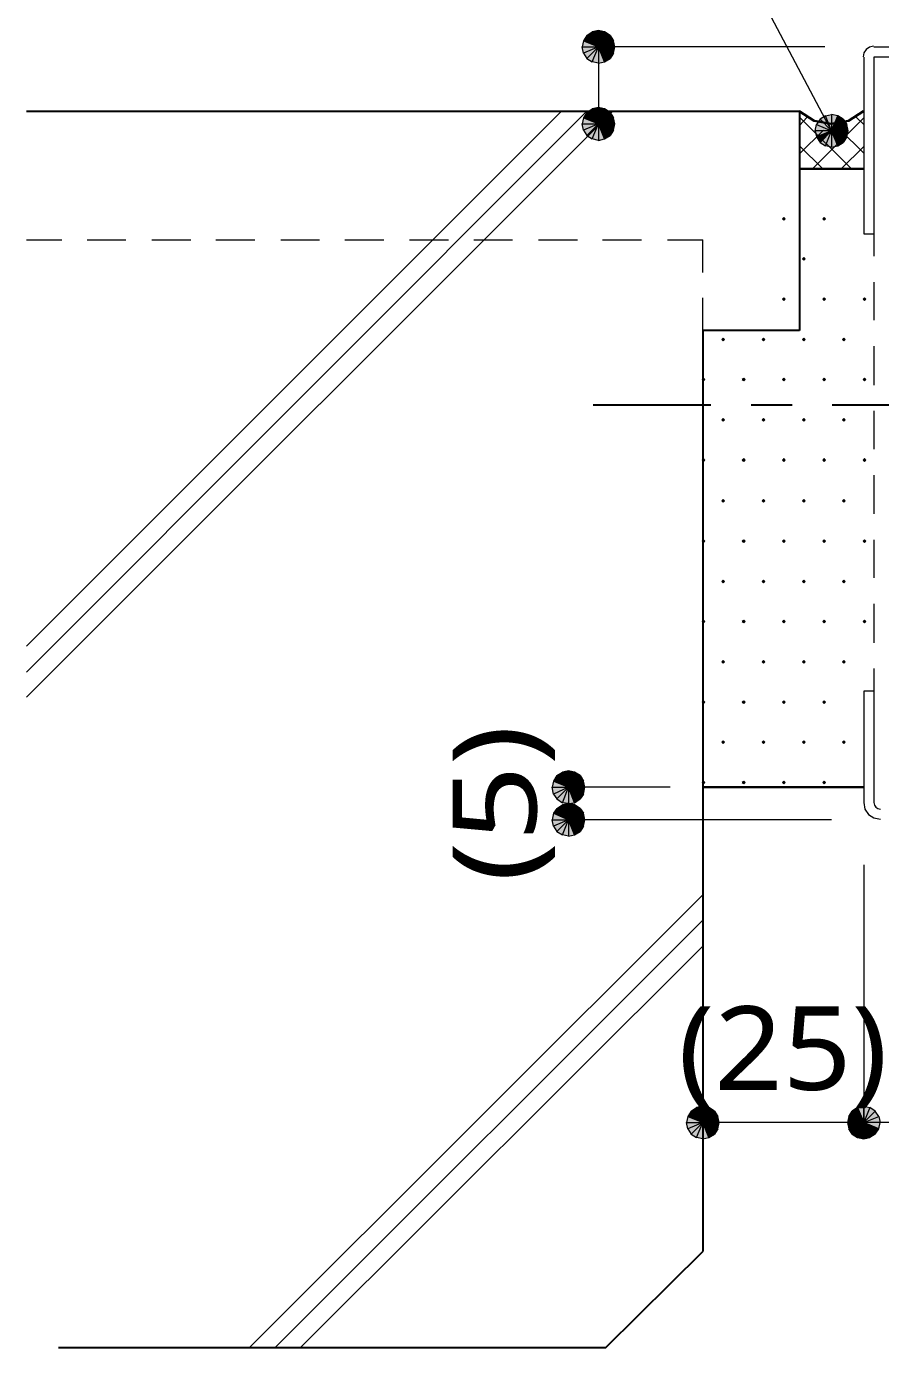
# Model space of a CAD drawing. Header units: millimetres. Extents: x 0 to 420, y 0 to 297.
# Drawn here: x 41.91 to 68.43, y 208.07 to 249.09 of the extents above; entities that cross this region are included whole.
import ezdxf
from ezdxf.enums import TextEntityAlignment as Align

# ---------------------------------------------------------------- set-up
doc = ezdxf.new("R2010")
doc.units = ezdxf.units.MM
doc.styles.add('kst32b', font='NotoSansJP-Variable.ttf')

msp = doc.modelspace()

# ---------------------------------------------------------------- hatches: boundary and pattern name
h = msp.add_hatch(color=7)
h.paths.add_polyline_path([(59.203, 248.645), (59.161, 248.454), (59.669, 248.454), (59.203, 248.645)])
h.paths.add_polyline_path([(59.161, 248.454), (59.669, 248.454), (59.203, 248.264), (59.161, 248.454)])
h.paths.add_polyline_path([(59.669, 248.454), (59.203, 248.264), (59.309, 248.095), (59.669, 248.454)])
h = msp.add_hatch(color=7)
h.paths.add_polyline_path([(59.669, 248.962), (59.478, 248.92), (59.669, 248.454), (59.669, 248.962)])
h.paths.add_polyline_path([(59.478, 248.92), (59.669, 248.454), (59.309, 248.814), (59.478, 248.92)])
h.paths.add_polyline_path([(59.669, 248.454), (59.309, 248.814), (59.203, 248.645), (59.669, 248.454)])
for points in [[(59.859, 248.92), (59.669, 248.962), (59.669, 248.454), (59.859, 248.92)], [(59.859, 246.528), (59.669, 246.571), (59.669, 246.062), (59.859, 246.528)], [(66.442, 245.66), (66.548, 245.491), (66.908, 245.851), (66.442, 245.66)], [(65.426, 243.163), (65.405, 243.141), (65.384, 243.12), (65.405, 243.099), (65.426, 243.078), (65.447, 243.099), (65.469, 243.12), (65.447, 243.141), (65.426, 243.163)], [(66.675, 243.163), (66.654, 243.141), (66.633, 243.12), (66.654, 243.099), (66.675, 243.078), (66.696, 243.099), (66.717, 243.12), (66.696, 243.141), (66.675, 243.163)], [(66.04, 241.914), (66.019, 241.893), (65.998, 241.871), (66.019, 241.85), (66.04, 241.829), (66.061, 241.85), (66.082, 241.871), (66.061, 241.893), (66.04, 241.914)], [(65.426, 240.665), (65.405, 240.644), (65.384, 240.623), (65.405, 240.601), (65.426, 240.58), (65.447, 240.601), (65.469, 240.623), (65.447, 240.644), (65.426, 240.665)], [(66.675, 240.665), (66.654, 240.644), (66.633, 240.623), (66.654, 240.601), (66.675, 240.58), (66.696, 240.601), (66.717, 240.623), (66.696, 240.644), (66.675, 240.665)], [(67.924, 240.665), (67.903, 240.644), (67.882, 240.623), (67.903, 240.601), (67.924, 240.58), (67.945, 240.601), (67.966, 240.623), (67.945, 240.644), (67.924, 240.665)], [(63.542, 239.416), (63.521, 239.395), (63.5, 239.374), (63.521, 239.353), (63.542, 239.331), (63.563, 239.353), (63.585, 239.374), (63.563, 239.395), (63.542, 239.416)], [(64.791, 239.416), (64.77, 239.395), (64.749, 239.374), (64.77, 239.353), (64.791, 239.331), (64.812, 239.353), (64.834, 239.374), (64.812, 239.395), (64.791, 239.416)], [(66.04, 239.416), (66.019, 239.395), (65.998, 239.374), (66.019, 239.353), (66.04, 239.331), (66.061, 239.353), (66.082, 239.374), (66.061, 239.395), (66.04, 239.416)], [(67.289, 239.416), (67.268, 239.395), (67.246, 239.374), (67.268, 239.353), (67.289, 239.331), (67.31, 239.353), (67.331, 239.374), (67.31, 239.395), (67.289, 239.416)], [(62.929, 238.167), (62.907, 238.146), (62.886, 238.125), (62.907, 238.104), (62.929, 238.083), (62.95, 238.104), (62.971, 238.125), (62.95, 238.146), (62.929, 238.167)], [(64.177, 238.167), (64.156, 238.146), (64.135, 238.125), (64.156, 238.104), (64.177, 238.083), (64.199, 238.104), (64.22, 238.125), (64.199, 238.146), (64.177, 238.167)], [(65.426, 238.167), (65.405, 238.146), (65.384, 238.125), (65.405, 238.104), (65.426, 238.083), (65.447, 238.104), (65.469, 238.125), (65.447, 238.146), (65.426, 238.167)], [(66.675, 238.167), (66.654, 238.146), (66.633, 238.125), (66.654, 238.104), (66.675, 238.083), (66.696, 238.104), (66.717, 238.125), (66.696, 238.146), (66.675, 238.167)], [(67.924, 238.167), (67.903, 238.146), (67.882, 238.125), (67.903, 238.104), (67.924, 238.083), (67.945, 238.104), (67.966, 238.125), (67.945, 238.146), (67.924, 238.167)], [(63.542, 236.918), (63.521, 236.897), (63.5, 236.876), (63.521, 236.855), (63.542, 236.834), (63.563, 236.855), (63.585, 236.876), (63.563, 236.897), (63.542, 236.918)], [(64.791, 236.918), (64.77, 236.897), (64.749, 236.876), (64.77, 236.855), (64.791, 236.834), (64.812, 236.855), (64.834, 236.876), (64.812, 236.897), (64.791, 236.918)], [(66.04, 236.918), (66.019, 236.897), (65.998, 236.876), (66.019, 236.855), (66.04, 236.834), (66.061, 236.855), (66.082, 236.876), (66.061, 236.897), (66.04, 236.918)], [(67.289, 236.918), (67.268, 236.897), (67.246, 236.876), (67.268, 236.855), (67.289, 236.834), (67.31, 236.855), (67.331, 236.876), (67.31, 236.897), (67.289, 236.918)], [(62.929, 235.67), (62.907, 235.648), (62.886, 235.627), (62.907, 235.606), (62.929, 235.585), (62.95, 235.606), (62.971, 235.627), (62.95, 235.648), (62.929, 235.67)], [(64.177, 235.67), (64.156, 235.648), (64.135, 235.627), (64.156, 235.606), (64.177, 235.585), (64.199, 235.606), (64.22, 235.627), (64.199, 235.648), (64.177, 235.67)], [(65.426, 235.67), (65.405, 235.648), (65.384, 235.627), (65.405, 235.606), (65.426, 235.585), (65.447, 235.606), (65.469, 235.627), (65.447, 235.648), (65.426, 235.67)], [(66.675, 235.67), (66.654, 235.648), (66.633, 235.627), (66.654, 235.606), (66.675, 235.585), (66.696, 235.606), (66.717, 235.627), (66.696, 235.648), (66.675, 235.67)], [(67.924, 235.67), (67.903, 235.648), (67.882, 235.627), (67.903, 235.606), (67.924, 235.585), (67.945, 235.606), (67.966, 235.627), (67.945, 235.648), (67.924, 235.67)], [(63.542, 234.4), (63.521, 234.379), (63.5, 234.357), (63.521, 234.336), (63.542, 234.315), (63.563, 234.336), (63.585, 234.357), (63.563, 234.379), (63.542, 234.4)], [(64.791, 234.4), (64.77, 234.379), (64.749, 234.357), (64.77, 234.336), (64.791, 234.315), (64.812, 234.336), (64.834, 234.357), (64.812, 234.379), (64.791, 234.4)], [(66.04, 234.4), (66.019, 234.379), (65.998, 234.357), (66.019, 234.336), (66.04, 234.315), (66.061, 234.336), (66.082, 234.357), (66.061, 234.379), (66.04, 234.4)], [(67.289, 234.4), (67.268, 234.379), (67.246, 234.357), (67.268, 234.336), (67.289, 234.315), (67.31, 234.336), (67.331, 234.357), (67.31, 234.379), (67.289, 234.4)], [(62.929, 233.151), (62.907, 233.13), (62.886, 233.108), (62.907, 233.087), (62.929, 233.066), (62.95, 233.087), (62.971, 233.108), (62.95, 233.13), (62.929, 233.151)], [(64.177, 233.151), (64.156, 233.13), (64.135, 233.108), (64.156, 233.087), (64.177, 233.066), (64.199, 233.087), (64.22, 233.108), (64.199, 233.13), (64.177, 233.151)], [(65.426, 233.151), (65.405, 233.13), (65.384, 233.108), (65.405, 233.087), (65.426, 233.066), (65.447, 233.087), (65.469, 233.108), (65.447, 233.13), (65.426, 233.151)], [(66.675, 233.151), (66.654, 233.13), (66.633, 233.108), (66.654, 233.087), (66.675, 233.066), (66.696, 233.087), (66.717, 233.108), (66.696, 233.13), (66.675, 233.151)], [(67.924, 233.151), (67.903, 233.13), (67.882, 233.108), (67.903, 233.087), (67.924, 233.066), (67.945, 233.087), (67.966, 233.108), (67.945, 233.13), (67.924, 233.151)], [(63.542, 231.902), (63.521, 231.881), (63.5, 231.86), (63.521, 231.838), (63.542, 231.817), (63.563, 231.838), (63.585, 231.86), (63.563, 231.881), (63.542, 231.902)], [(64.791, 231.902), (64.77, 231.881), (64.749, 231.86), (64.77, 231.838), (64.791, 231.817), (64.812, 231.838), (64.834, 231.86), (64.812, 231.881), (64.791, 231.902)], [(66.04, 231.902), (66.019, 231.881), (65.998, 231.86), (66.019, 231.838), (66.04, 231.817), (66.061, 231.838), (66.082, 231.86), (66.061, 231.881), (66.04, 231.902)], [(67.289, 231.902), (67.268, 231.881), (67.246, 231.86), (67.268, 231.838), (67.289, 231.817), (67.31, 231.838), (67.331, 231.86), (67.31, 231.881), (67.289, 231.902)], [(62.929, 230.653), (62.907, 230.632), (62.886, 230.611), (62.907, 230.59), (62.929, 230.568), (62.95, 230.59), (62.971, 230.611), (62.95, 230.632), (62.929, 230.653)], [(64.177, 230.653), (64.156, 230.632), (64.135, 230.611), (64.156, 230.59), (64.177, 230.568), (64.199, 230.59), (64.22, 230.611), (64.199, 230.632), (64.177, 230.653)], [(65.426, 230.653), (65.405, 230.632), (65.384, 230.611), (65.405, 230.59), (65.426, 230.568), (65.447, 230.59), (65.469, 230.611), (65.447, 230.632), (65.426, 230.653)], [(66.675, 230.653), (66.654, 230.632), (66.633, 230.611), (66.654, 230.59), (66.675, 230.568), (66.696, 230.59), (66.717, 230.611), (66.696, 230.632), (66.675, 230.653)], [(67.924, 230.653), (67.903, 230.632), (67.882, 230.611), (67.903, 230.59), (67.924, 230.568), (67.945, 230.59), (67.966, 230.611), (67.945, 230.632), (67.924, 230.653)], [(63.542, 229.404), (63.521, 229.383), (63.5, 229.362), (63.521, 229.341), (63.542, 229.32), (63.563, 229.341), (63.585, 229.362), (63.563, 229.383), (63.542, 229.404)], [(64.791, 229.404), (64.77, 229.383), (64.749, 229.362), (64.77, 229.341), (64.791, 229.32), (64.812, 229.341), (64.834, 229.362), (64.812, 229.383), (64.791, 229.404)], [(66.04, 229.404), (66.019, 229.383), (65.998, 229.362), (66.019, 229.341), (66.04, 229.32), (66.061, 229.341), (66.082, 229.362), (66.061, 229.383), (66.04, 229.404)], [(67.289, 229.404), (67.268, 229.383), (67.246, 229.362), (67.268, 229.341), (67.289, 229.32), (67.31, 229.341), (67.331, 229.362), (67.31, 229.383), (67.289, 229.404)], [(62.929, 228.155), (62.907, 228.134), (62.886, 228.113), (62.907, 228.092), (62.929, 228.071), (62.95, 228.092), (62.971, 228.113), (62.95, 228.134), (62.929, 228.155)], [(64.177, 228.155), (64.156, 228.134), (64.135, 228.113), (64.156, 228.092), (64.177, 228.071), (64.199, 228.092), (64.22, 228.113), (64.199, 228.134), (64.177, 228.155)], [(65.426, 228.155), (65.405, 228.134), (65.384, 228.113), (65.405, 228.092), (65.426, 228.071), (65.447, 228.092), (65.469, 228.113), (65.447, 228.134), (65.426, 228.155)], [(66.675, 228.155), (66.654, 228.134), (66.633, 228.113), (66.654, 228.092), (66.675, 228.071), (66.696, 228.092), (66.717, 228.113), (66.696, 228.134), (66.675, 228.155)], [(63.542, 226.907), (63.521, 226.886), (63.5, 226.864), (63.521, 226.843), (63.542, 226.822), (63.563, 226.843), (63.585, 226.864), (63.563, 226.886), (63.542, 226.907)], [(64.791, 226.907), (64.77, 226.886), (64.749, 226.864), (64.77, 226.843), (64.791, 226.822), (64.812, 226.843), (64.834, 226.864), (64.812, 226.886), (64.791, 226.907)], [(66.04, 226.907), (66.019, 226.886), (65.998, 226.864), (66.019, 226.843), (66.04, 226.822), (66.061, 226.843), (66.082, 226.864), (66.061, 226.886), (66.04, 226.907)], [(67.289, 226.907), (67.268, 226.886), (67.246, 226.864), (67.268, 226.843), (67.289, 226.822), (67.31, 226.843), (67.331, 226.864), (67.31, 226.886), (67.289, 226.907)], [(58.928, 225.933), (58.737, 225.975), (58.737, 225.467), (58.928, 225.933)], [(62.929, 225.658), (62.907, 225.637), (62.886, 225.615), (62.907, 225.594), (62.929, 225.573), (62.95, 225.594), (62.971, 225.615), (62.95, 225.637), (62.929, 225.658)], [(64.177, 225.658), (64.156, 225.637), (64.135, 225.615), (64.156, 225.594), (64.177, 225.573), (64.199, 225.594), (64.22, 225.615), (64.199, 225.637), (64.177, 225.658)], [(65.426, 225.658), (65.405, 225.637), (65.384, 225.615), (65.405, 225.594), (65.426, 225.573), (65.447, 225.594), (65.469, 225.615), (65.447, 225.637), (65.426, 225.658)], [(66.675, 225.658), (66.654, 225.637), (66.633, 225.615), (66.654, 225.594), (66.675, 225.573), (66.696, 225.594), (66.717, 225.615), (66.696, 225.637), (66.675, 225.658)], [(58.928, 224.917), (58.737, 224.959), (58.737, 224.451), (58.928, 224.917)], [(63.098, 215.519), (62.907, 215.561), (62.907, 215.053), (63.098, 215.519)], [(67.712, 214.588), (67.903, 214.545), (67.903, 215.053), (67.712, 214.588)]]:
    msp.add_hatch(color=7).paths.add_polyline_path(points)
h = msp.add_hatch(color=7)
h.paths.add_polyline_path([(60.177, 248.454), (60.135, 248.645), (59.669, 248.454), (60.177, 248.454)])
h.paths.add_polyline_path([(60.135, 248.645), (59.669, 248.454), (60.029, 248.814), (60.135, 248.645)])
h.paths.add_polyline_path([(59.669, 248.454), (60.029, 248.814), (59.859, 248.92), (59.669, 248.454)])
h = msp.add_hatch(color=7)
h.paths.add_polyline_path([(59.309, 248.095), (59.478, 247.989), (59.669, 248.454), (59.309, 248.095)])
h.paths.add_polyline_path([(59.478, 247.989), (59.669, 248.454), (59.669, 247.946), (59.478, 247.989)])
h.paths.add_polyline_path([(59.669, 248.454), (59.669, 247.946), (59.859, 247.989), (59.669, 248.454)])
h = msp.add_hatch(color=7)
h.paths.add_polyline_path([(59.859, 247.989), (60.029, 248.095), (59.669, 248.454), (59.859, 247.989)])
h.paths.add_polyline_path([(60.029, 248.095), (59.669, 248.454), (60.135, 248.264), (60.029, 248.095)])
h.paths.add_polyline_path([(59.669, 248.454), (60.135, 248.264), (60.177, 248.454), (59.669, 248.454)])
h = msp.add_hatch(color=7)
h.paths.add_polyline_path([(59.669, 246.571), (59.478, 246.528), (59.669, 246.062), (59.669, 246.571)])
h.paths.add_polyline_path([(59.478, 246.528), (59.669, 246.062), (59.309, 246.422), (59.478, 246.528)])
h.paths.add_polyline_path([(59.669, 246.062), (59.309, 246.422), (59.203, 246.253), (59.669, 246.062)])
h = msp.add_hatch(color=7)
h.paths.add_polyline_path([(59.203, 246.253), (59.161, 246.062), (59.669, 246.062), (59.203, 246.253)])
h.paths.add_polyline_path([(59.161, 246.062), (59.669, 246.062), (59.203, 245.872), (59.161, 246.062)])
h.paths.add_polyline_path([(59.669, 246.062), (59.203, 245.872), (59.309, 245.703), (59.669, 246.062)])
h = msp.add_hatch(color=7)
h.paths.add_polyline_path([(60.177, 246.062), (60.135, 246.253), (59.669, 246.062), (60.177, 246.062)])
h.paths.add_polyline_path([(60.135, 246.253), (59.669, 246.062), (60.029, 246.422), (60.135, 246.253)])
h.paths.add_polyline_path([(59.669, 246.062), (60.029, 246.422), (59.859, 246.528), (59.669, 246.062)])
h = msp.add_hatch(color=7)
h.paths.add_polyline_path([(66.548, 246.211), (66.442, 246.041), (66.908, 245.851), (66.548, 246.211)])
h.paths.add_polyline_path([(66.442, 246.041), (66.908, 245.851), (66.4, 245.851), (66.442, 246.041)])
h.paths.add_polyline_path([(66.908, 245.851), (66.4, 245.851), (66.442, 245.66), (66.908, 245.851)])
h = msp.add_hatch(color=7)
h.paths.add_polyline_path([(67.098, 246.316), (66.908, 246.359), (66.908, 245.851), (67.098, 246.316)])
h.paths.add_polyline_path([(66.908, 246.359), (66.908, 245.851), (66.717, 246.316), (66.908, 246.359)])
h.paths.add_polyline_path([(66.908, 245.851), (66.717, 246.316), (66.548, 246.211), (66.908, 245.851)])
h = msp.add_hatch(color=7)
h.paths.add_polyline_path([(67.416, 245.851), (67.374, 246.041), (66.908, 245.851), (67.416, 245.851)])
h.paths.add_polyline_path([(67.374, 246.041), (66.908, 245.851), (67.268, 246.211), (67.374, 246.041)])
h.paths.add_polyline_path([(66.908, 245.851), (67.268, 246.211), (67.098, 246.316), (66.908, 245.851)])
h = msp.add_hatch(color=7)
h.paths.add_polyline_path([(59.309, 245.703), (59.478, 245.597), (59.669, 246.062), (59.309, 245.703)])
h.paths.add_polyline_path([(59.478, 245.597), (59.669, 246.062), (59.669, 245.554), (59.478, 245.597)])
h.paths.add_polyline_path([(59.669, 246.062), (59.669, 245.554), (59.859, 245.597), (59.669, 246.062)])
h = msp.add_hatch(color=7)
h.paths.add_polyline_path([(59.859, 245.597), (60.029, 245.703), (59.669, 246.062), (59.859, 245.597)])
h.paths.add_polyline_path([(60.029, 245.703), (59.669, 246.062), (60.135, 245.872), (60.029, 245.703)])
h.paths.add_polyline_path([(59.669, 246.062), (60.135, 245.872), (60.177, 246.062), (59.669, 246.062)])
h = msp.add_hatch(color=7)
h.paths.add_polyline_path([(66.548, 245.491), (66.717, 245.385), (66.908, 245.851), (66.548, 245.491)])
h.paths.add_polyline_path([(66.717, 245.385), (66.908, 245.851), (66.908, 245.343), (66.717, 245.385)])
h.paths.add_polyline_path([(66.908, 245.851), (66.908, 245.343), (67.098, 245.385), (66.908, 245.851)])
h = msp.add_hatch(color=7)
h.paths.add_polyline_path([(67.098, 245.385), (67.268, 245.491), (66.908, 245.851), (67.098, 245.385)])
h.paths.add_polyline_path([(67.268, 245.491), (66.908, 245.851), (67.374, 245.66), (67.268, 245.491)])
h.paths.add_polyline_path([(66.908, 245.851), (67.374, 245.66), (67.416, 245.851), (66.908, 245.851)])
h = msp.add_hatch(color=7)
h.paths.add_polyline_path([(58.272, 225.658), (58.23, 225.467), (58.737, 225.467), (58.272, 225.658)])
h.paths.add_polyline_path([(58.23, 225.467), (58.737, 225.467), (58.272, 225.256), (58.23, 225.467)])
h.paths.add_polyline_path([(58.737, 225.467), (58.272, 225.256), (58.378, 225.107), (58.737, 225.467)])
h = msp.add_hatch(color=7)
h.paths.add_polyline_path([(58.737, 225.975), (58.547, 225.933), (58.737, 225.467), (58.737, 225.975)])
h.paths.add_polyline_path([(58.547, 225.933), (58.737, 225.467), (58.378, 225.827), (58.547, 225.933)])
h.paths.add_polyline_path([(58.737, 225.467), (58.378, 225.827), (58.272, 225.658), (58.737, 225.467)])
h = msp.add_hatch(color=7)
h.paths.add_polyline_path([(59.246, 225.467), (59.203, 225.658), (58.737, 225.467), (59.246, 225.467)])
h.paths.add_polyline_path([(59.203, 225.658), (58.737, 225.467), (59.097, 225.827), (59.203, 225.658)])
h.paths.add_polyline_path([(58.737, 225.467), (59.097, 225.827), (58.928, 225.933), (58.737, 225.467)])
h = msp.add_hatch(color=7)
h.paths.add_polyline_path([(58.378, 225.107), (58.547, 224.98), (58.737, 225.467), (58.378, 225.107)])
h.paths.add_polyline_path([(58.547, 224.98), (58.737, 225.467), (58.737, 224.959), (58.547, 224.98)])
h.paths.add_polyline_path([(58.737, 225.467), (58.737, 224.959), (58.928, 224.98), (58.737, 225.467)])
h = msp.add_hatch(color=7)
h.paths.add_polyline_path([(58.928, 224.98), (59.097, 225.107), (58.737, 225.467), (58.928, 224.98)])
h.paths.add_polyline_path([(59.097, 225.107), (58.737, 225.467), (59.203, 225.256), (59.097, 225.107)])
h.paths.add_polyline_path([(58.737, 225.467), (59.203, 225.256), (59.246, 225.467), (58.737, 225.467)])
h = msp.add_hatch(color=7)
h.paths.add_polyline_path([(58.737, 224.959), (58.547, 224.917), (58.737, 224.451), (58.737, 224.959)])
h.paths.add_polyline_path([(58.547, 224.917), (58.737, 224.451), (58.378, 224.811), (58.547, 224.917)])
h.paths.add_polyline_path([(58.737, 224.451), (58.378, 224.811), (58.272, 224.663), (58.737, 224.451)])
h = msp.add_hatch(color=7)
h.paths.add_polyline_path([(59.246, 224.451), (59.203, 224.663), (58.737, 224.451), (59.246, 224.451)])
h.paths.add_polyline_path([(59.203, 224.663), (58.737, 224.451), (59.097, 224.811), (59.203, 224.663)])
h.paths.add_polyline_path([(58.737, 224.451), (59.097, 224.811), (58.928, 224.917), (58.737, 224.451)])
h = msp.add_hatch(color=7)
h.paths.add_polyline_path([(58.272, 224.663), (58.23, 224.451), (58.737, 224.451), (58.272, 224.663)])
h.paths.add_polyline_path([(58.23, 224.451), (58.737, 224.451), (58.272, 224.261), (58.23, 224.451)])
h.paths.add_polyline_path([(58.737, 224.451), (58.272, 224.261), (58.378, 224.091), (58.737, 224.451)])
h = msp.add_hatch(color=7)
h.paths.add_polyline_path([(58.378, 224.091), (58.547, 223.986), (58.737, 224.451), (58.378, 224.091)])
h.paths.add_polyline_path([(58.547, 223.986), (58.737, 224.451), (58.737, 223.943), (58.547, 223.986)])
h.paths.add_polyline_path([(58.737, 224.451), (58.737, 223.943), (58.928, 223.986), (58.737, 224.451)])
h = msp.add_hatch(color=7)
h.paths.add_polyline_path([(58.928, 223.986), (59.097, 224.091), (58.737, 224.451), (58.928, 223.986)])
h.paths.add_polyline_path([(59.097, 224.091), (58.737, 224.451), (59.203, 224.261), (59.097, 224.091)])
h.paths.add_polyline_path([(58.737, 224.451), (59.203, 224.261), (59.246, 224.451), (58.737, 224.451)])
h = msp.add_hatch(color=7)
h.paths.add_polyline_path([(62.907, 215.561), (62.717, 215.519), (62.907, 215.053), (62.907, 215.561)])
h.paths.add_polyline_path([(62.717, 215.519), (62.907, 215.053), (62.548, 215.413), (62.717, 215.519)])
h.paths.add_polyline_path([(62.907, 215.053), (62.548, 215.413), (62.442, 215.244), (62.907, 215.053)])
h = msp.add_hatch(color=7)
h.paths.add_polyline_path([(63.415, 215.053), (63.373, 215.244), (62.907, 215.053), (63.415, 215.053)])
h.paths.add_polyline_path([(63.373, 215.244), (62.907, 215.053), (63.267, 215.413), (63.373, 215.244)])
h.paths.add_polyline_path([(62.907, 215.053), (63.267, 215.413), (63.098, 215.519), (62.907, 215.053)])
h = msp.add_hatch(color=7)
h.paths.add_polyline_path([(67.712, 215.519), (67.543, 215.413), (67.903, 215.053), (67.712, 215.519)])
h.paths.add_polyline_path([(67.543, 215.413), (67.903, 215.053), (67.437, 215.244), (67.543, 215.413)])
h.paths.add_polyline_path([(67.903, 215.053), (67.437, 215.244), (67.395, 215.053), (67.903, 215.053)])
h = msp.add_hatch(color=7)
h.paths.add_polyline_path([(68.262, 215.413), (68.093, 215.519), (67.903, 215.053), (68.262, 215.413)])
h.paths.add_polyline_path([(68.093, 215.519), (67.903, 215.053), (67.903, 215.561), (68.093, 215.519)])
h.paths.add_polyline_path([(67.903, 215.053), (67.903, 215.561), (67.712, 215.519), (67.903, 215.053)])
h = msp.add_hatch(color=7)
h.paths.add_polyline_path([(68.368, 214.863), (68.411, 215.053), (67.903, 215.053), (68.368, 214.863)])
h.paths.add_polyline_path([(68.411, 215.053), (67.903, 215.053), (68.368, 215.244), (68.411, 215.053)])
h.paths.add_polyline_path([(67.903, 215.053), (68.368, 215.244), (68.262, 215.413), (67.903, 215.053)])
h = msp.add_hatch(color=7)
h.paths.add_polyline_path([(62.442, 215.244), (62.399, 215.053), (62.907, 215.053), (62.442, 215.244)])
h.paths.add_polyline_path([(62.399, 215.053), (62.907, 215.053), (62.442, 214.863), (62.399, 215.053)])
h.paths.add_polyline_path([(62.907, 215.053), (62.442, 214.863), (62.548, 214.693), (62.907, 215.053)])
h = msp.add_hatch(color=7)
h.paths.add_polyline_path([(62.548, 214.693), (62.717, 214.588), (62.907, 215.053), (62.548, 214.693)])
h.paths.add_polyline_path([(62.717, 214.588), (62.907, 215.053), (62.907, 214.545), (62.717, 214.588)])
h.paths.add_polyline_path([(62.907, 215.053), (62.907, 214.545), (63.098, 214.588), (62.907, 215.053)])
h = msp.add_hatch(color=7)
h.paths.add_polyline_path([(63.098, 214.588), (63.267, 214.693), (62.907, 215.053), (63.098, 214.588)])
h.paths.add_polyline_path([(63.267, 214.693), (62.907, 215.053), (63.373, 214.863), (63.267, 214.693)])
h.paths.add_polyline_path([(62.907, 215.053), (63.373, 214.863), (63.415, 215.053), (62.907, 215.053)])
h = msp.add_hatch(color=7)
h.paths.add_polyline_path([(67.395, 215.053), (67.437, 214.863), (67.903, 215.053), (67.395, 215.053)])
h.paths.add_polyline_path([(67.437, 214.863), (67.903, 215.053), (67.543, 214.693), (67.437, 214.863)])
h.paths.add_polyline_path([(67.903, 215.053), (67.543, 214.693), (67.712, 214.588), (67.903, 215.053)])
h = msp.add_hatch(color=7)
h.paths.add_polyline_path([(67.903, 214.545), (68.093, 214.588), (67.903, 215.053), (67.903, 214.545)])
h.paths.add_polyline_path([(68.093, 214.588), (67.903, 215.053), (68.262, 214.693), (68.093, 214.588)])
h.paths.add_polyline_path([(67.903, 215.053), (68.262, 214.693), (68.368, 214.863), (67.903, 215.053)])

# ---------------------------------------------------------------- linework, layer by layer
at = {"lineweight": 13}
for points in [[(66.908, 245.851), (58.42, 261.895)], [(66.696, 248.454), (59.669, 248.454)], [(59.669, 248.454), (59.669, 246.062)], [(68.21, 248.475), (68.082, 248.45), (67.978, 248.379), (67.907, 248.275), (67.882, 248.147)], [(68.22, 248.454), (72.581, 248.454)], [(67.903, 248.137), (67.903, 242.655), (68.22, 242.655)], [(72.581, 237.257), (72.581, 248.137), (68.22, 248.137), (68.22, 242.655)], [(41.91, 228.261), (60.113, 246.465)], [(41.91, 229.849), (58.526, 246.465)], [(41.91, 229.045), (59.309, 246.465)], [(65.913, 246.02), (66.146, 246.274)], [(67.522, 244.665), (65.913, 246.274)], [(66.315, 244.665), (67.903, 246.253)], [(67.903, 246.041), (67.67, 246.274)], [(65.913, 245.131), (66.654, 245.872)], [(67.903, 245.152), (67.162, 245.893)], [(66.633, 244.665), (65.913, 245.385)], [(67.204, 244.665), (67.903, 245.364)], [(41.91, 242.464), (43.011, 242.464)], [(43.794, 242.464), (45, 242.464)], [(45.805, 242.464), (47.011, 242.464)], [(47.794, 242.464), (49.001, 242.464)], [(49.805, 242.464), (51.012, 242.464)], [(51.795, 242.464), (53.001, 242.464)], [(53.806, 242.464), (55.012, 242.464)], [(55.795, 242.464), (57.002, 242.464)], [(57.806, 242.464), (59.013, 242.464)], [(59.796, 242.464), (61.002, 242.464)], [(61.807, 242.464), (62.907, 242.464)], [(62.907, 241.448), (62.907, 242.464)], [(68.22, 242.655), (68.22, 241.956)], [(68.22, 241.152), (68.22, 239.966)], [(62.907, 239.649), (62.907, 240.665)], [(68.22, 239.162), (68.22, 237.956)], [(68.22, 237.151), (68.22, 235.966)], [(68.22, 235.162), (68.22, 233.955)], [(68.22, 233.151), (68.22, 231.965)], [(68.22, 231.161), (68.22, 229.955)], [(68.22, 229.15), (68.22, 228.452)], [(68.22, 228.452), (67.903, 228.452), (67.903, 224.98)], [(68.22, 228.452), (68.22, 224.98)], [(61.891, 225.467), (58.737, 225.467)], [(58.737, 225.467), (58.737, 224.451)], [(67.903, 224.991), (67.943, 224.789), (68.055, 224.624), (68.219, 224.513), (68.421, 224.472)], [(68.22, 224.991), (68.236, 224.913), (68.279, 224.849), (68.343, 224.806), (68.421, 224.79)], [(66.908, 224.451), (58.737, 224.451)], [(67.903, 223.054), (67.903, 215.053)], [(48.832, 208.068), (62.907, 222.123)], [(49.636, 208.068), (62.907, 221.34)], [(50.419, 208.068), (62.907, 220.536)], [(75.904, 215.053), (72.898, 215.053), (67.903, 215.053), (62.907, 215.053)]]:
    msp.add_lwpolyline(points, dxfattribs=at)
at = {"lineweight": 0}
for points in [[(59.203, 248.645), (59.161, 248.454), (59.669, 248.454)], [(59.669, 248.454), (59.309, 248.814), (59.203, 248.645)], [(59.478, 248.92), (59.669, 248.454), (59.309, 248.814)], [(59.669, 248.962), (59.478, 248.92), (59.669, 248.454)], [(59.859, 248.92), (59.669, 248.962), (59.669, 248.454)], [(59.669, 248.454), (60.029, 248.814), (59.859, 248.92)], [(60.135, 248.645), (59.669, 248.454), (60.029, 248.814)], [(60.177, 248.454), (60.135, 248.645), (59.669, 248.454)], [(59.161, 248.454), (59.669, 248.454), (59.203, 248.264)], [(59.669, 248.454), (59.203, 248.264), (59.309, 248.095)], [(59.309, 248.095), (59.478, 247.989), (59.669, 248.454)], [(59.478, 247.989), (59.669, 248.454), (59.669, 247.946)], [(59.669, 248.454), (59.669, 247.946), (59.859, 247.989)], [(59.859, 247.989), (60.029, 248.095), (59.669, 248.454)], [(60.029, 248.095), (59.669, 248.454), (60.135, 248.264)], [(59.669, 248.454), (60.135, 248.264), (60.177, 248.454)], [(59.669, 246.571), (59.478, 246.528), (59.669, 246.062)], [(59.859, 246.528), (59.669, 246.571), (59.669, 246.062)], [(59.203, 246.253), (59.161, 246.062), (59.669, 246.062)], [(59.669, 246.062), (59.309, 246.422), (59.203, 246.253)], [(59.478, 246.528), (59.669, 246.062), (59.309, 246.422)], [(59.669, 246.062), (60.029, 246.422), (59.859, 246.528)], [(60.135, 246.253), (59.669, 246.062), (60.029, 246.422)], [(60.177, 246.062), (60.135, 246.253), (59.669, 246.062)], [(66.548, 246.211), (66.442, 246.041), (66.908, 245.851)], [(66.908, 245.851), (66.717, 246.316), (66.548, 246.211)], [(66.908, 246.359), (66.908, 245.851), (66.717, 246.316)], [(67.098, 246.316), (66.908, 246.359), (66.908, 245.851)], [(66.908, 245.851), (67.268, 246.211), (67.098, 246.316)], [(67.374, 246.041), (66.908, 245.851), (67.268, 246.211)], [(59.161, 246.062), (59.669, 246.062), (59.203, 245.872)], [(59.669, 246.062), (59.203, 245.872), (59.309, 245.703)], [(59.309, 245.703), (59.478, 245.597), (59.669, 246.062)], [(59.478, 245.597), (59.669, 246.062), (59.669, 245.554)], [(59.669, 246.062), (59.669, 245.554), (59.859, 245.597)], [(59.859, 245.597), (60.029, 245.703), (59.669, 246.062)], [(60.029, 245.703), (59.669, 246.062), (60.135, 245.872)], [(59.669, 246.062), (60.135, 245.872), (60.177, 246.062)], [(66.442, 246.041), (66.908, 245.851), (66.4, 245.851)], [(66.908, 245.851), (66.4, 245.851), (66.442, 245.66)], [(66.442, 245.66), (66.548, 245.491), (66.908, 245.851)], [(66.548, 245.491), (66.717, 245.385), (66.908, 245.851)], [(66.717, 245.385), (66.908, 245.851), (66.908, 245.343)], [(67.416, 245.851), (67.374, 246.041), (66.908, 245.851)], [(66.908, 245.851), (66.908, 245.343), (67.098, 245.385)], [(67.098, 245.385), (67.268, 245.491), (66.908, 245.851)], [(67.268, 245.491), (66.908, 245.851), (67.374, 245.66)], [(66.908, 245.851), (67.374, 245.66), (67.416, 245.851)], [(65.426, 243.163), (65.405, 243.141), (65.384, 243.12), (65.405, 243.099), (65.426, 243.078), (65.447, 243.099), (65.469, 243.12), (65.447, 243.141)], [(66.675, 243.163), (66.654, 243.141), (66.633, 243.12), (66.654, 243.099), (66.675, 243.078), (66.696, 243.099), (66.717, 243.12), (66.696, 243.141)], [(66.04, 241.914), (66.019, 241.893), (65.998, 241.871), (66.019, 241.85), (66.04, 241.829), (66.061, 241.85), (66.082, 241.871), (66.061, 241.893)], [(65.426, 240.665), (65.405, 240.644), (65.384, 240.623), (65.405, 240.601), (65.426, 240.58), (65.447, 240.601), (65.469, 240.623), (65.447, 240.644)], [(66.675, 240.665), (66.654, 240.644), (66.633, 240.623), (66.654, 240.601), (66.675, 240.58), (66.696, 240.601), (66.717, 240.623), (66.696, 240.644)], [(67.924, 240.665), (67.903, 240.644), (67.882, 240.623), (67.903, 240.601), (67.924, 240.58), (67.945, 240.601), (67.966, 240.623), (67.945, 240.644)], [(63.542, 239.416), (63.521, 239.395), (63.5, 239.374), (63.521, 239.353), (63.542, 239.331), (63.563, 239.353), (63.585, 239.374), (63.563, 239.395)], [(64.791, 239.416), (64.77, 239.395), (64.749, 239.374), (64.77, 239.353), (64.791, 239.331), (64.812, 239.353), (64.834, 239.374), (64.812, 239.395)], [(66.04, 239.416), (66.019, 239.395), (65.998, 239.374), (66.019, 239.353), (66.04, 239.331), (66.061, 239.353), (66.082, 239.374), (66.061, 239.395)], [(67.289, 239.416), (67.268, 239.395), (67.246, 239.374), (67.268, 239.353), (67.289, 239.331), (67.31, 239.353), (67.331, 239.374), (67.31, 239.395)], [(62.929, 238.167), (62.907, 238.146), (62.886, 238.125), (62.907, 238.104), (62.929, 238.083), (62.95, 238.104), (62.971, 238.125), (62.95, 238.146)], [(64.177, 238.167), (64.156, 238.146), (64.135, 238.125), (64.156, 238.104), (64.177, 238.083), (64.199, 238.104), (64.22, 238.125), (64.199, 238.146)], [(65.426, 238.167), (65.405, 238.146), (65.384, 238.125), (65.405, 238.104), (65.426, 238.083), (65.447, 238.104), (65.469, 238.125), (65.447, 238.146)], [(66.675, 238.167), (66.654, 238.146), (66.633, 238.125), (66.654, 238.104), (66.675, 238.083), (66.696, 238.104), (66.717, 238.125), (66.696, 238.146)], [(67.924, 238.167), (67.903, 238.146), (67.882, 238.125), (67.903, 238.104), (67.924, 238.083), (67.945, 238.104), (67.966, 238.125), (67.945, 238.146)], [(63.542, 236.918), (63.521, 236.897), (63.5, 236.876), (63.521, 236.855), (63.542, 236.834), (63.563, 236.855), (63.585, 236.876), (63.563, 236.897)], [(64.791, 236.918), (64.77, 236.897), (64.749, 236.876), (64.77, 236.855), (64.791, 236.834), (64.812, 236.855), (64.834, 236.876), (64.812, 236.897)], [(66.04, 236.918), (66.019, 236.897), (65.998, 236.876), (66.019, 236.855), (66.04, 236.834), (66.061, 236.855), (66.082, 236.876), (66.061, 236.897)], [(67.289, 236.918), (67.268, 236.897), (67.246, 236.876), (67.268, 236.855), (67.289, 236.834), (67.31, 236.855), (67.331, 236.876), (67.31, 236.897)], [(62.929, 235.67), (62.907, 235.648), (62.886, 235.627), (62.907, 235.606), (62.929, 235.585), (62.95, 235.606), (62.971, 235.627), (62.95, 235.648)], [(64.177, 235.67), (64.156, 235.648), (64.135, 235.627), (64.156, 235.606), (64.177, 235.585), (64.199, 235.606), (64.22, 235.627), (64.199, 235.648)], [(65.426, 235.67), (65.405, 235.648), (65.384, 235.627), (65.405, 235.606), (65.426, 235.585), (65.447, 235.606), (65.469, 235.627), (65.447, 235.648)], [(66.675, 235.67), (66.654, 235.648), (66.633, 235.627), (66.654, 235.606), (66.675, 235.585), (66.696, 235.606), (66.717, 235.627), (66.696, 235.648)], [(67.924, 235.67), (67.903, 235.648), (67.882, 235.627), (67.903, 235.606), (67.924, 235.585), (67.945, 235.606), (67.966, 235.627), (67.945, 235.648)], [(63.542, 234.4), (63.521, 234.379), (63.5, 234.357), (63.521, 234.336), (63.542, 234.315), (63.563, 234.336), (63.585, 234.357), (63.563, 234.379)], [(64.791, 234.4), (64.77, 234.379), (64.749, 234.357), (64.77, 234.336), (64.791, 234.315), (64.812, 234.336), (64.834, 234.357), (64.812, 234.379)], [(66.04, 234.4), (66.019, 234.379), (65.998, 234.357), (66.019, 234.336), (66.04, 234.315), (66.061, 234.336), (66.082, 234.357), (66.061, 234.379)], [(67.289, 234.4), (67.268, 234.379), (67.246, 234.357), (67.268, 234.336), (67.289, 234.315), (67.31, 234.336), (67.331, 234.357), (67.31, 234.379)], [(62.929, 233.151), (62.907, 233.13), (62.886, 233.108), (62.907, 233.087), (62.929, 233.066), (62.95, 233.087), (62.971, 233.108), (62.95, 233.13)], [(64.177, 233.151), (64.156, 233.13), (64.135, 233.108), (64.156, 233.087), (64.177, 233.066), (64.199, 233.087), (64.22, 233.108), (64.199, 233.13)], [(65.426, 233.151), (65.405, 233.13), (65.384, 233.108), (65.405, 233.087), (65.426, 233.066), (65.447, 233.087), (65.469, 233.108), (65.447, 233.13)], [(66.675, 233.151), (66.654, 233.13), (66.633, 233.108), (66.654, 233.087), (66.675, 233.066), (66.696, 233.087), (66.717, 233.108), (66.696, 233.13)], [(67.924, 233.151), (67.903, 233.13), (67.882, 233.108), (67.903, 233.087), (67.924, 233.066), (67.945, 233.087), (67.966, 233.108), (67.945, 233.13)], [(63.542, 231.902), (63.521, 231.881), (63.5, 231.86), (63.521, 231.838), (63.542, 231.817), (63.563, 231.838), (63.585, 231.86), (63.563, 231.881)], [(64.791, 231.902), (64.77, 231.881), (64.749, 231.86), (64.77, 231.838), (64.791, 231.817), (64.812, 231.838), (64.834, 231.86), (64.812, 231.881)], [(66.04, 231.902), (66.019, 231.881), (65.998, 231.86), (66.019, 231.838), (66.04, 231.817), (66.061, 231.838), (66.082, 231.86), (66.061, 231.881)], [(67.289, 231.902), (67.268, 231.881), (67.246, 231.86), (67.268, 231.838), (67.289, 231.817), (67.31, 231.838), (67.331, 231.86), (67.31, 231.881)], [(62.929, 230.653), (62.907, 230.632), (62.886, 230.611), (62.907, 230.59), (62.929, 230.568), (62.95, 230.59), (62.971, 230.611), (62.95, 230.632)], [(64.177, 230.653), (64.156, 230.632), (64.135, 230.611), (64.156, 230.59), (64.177, 230.568), (64.199, 230.59), (64.22, 230.611), (64.199, 230.632)], [(65.426, 230.653), (65.405, 230.632), (65.384, 230.611), (65.405, 230.59), (65.426, 230.568), (65.447, 230.59), (65.469, 230.611), (65.447, 230.632)], [(66.675, 230.653), (66.654, 230.632), (66.633, 230.611), (66.654, 230.59), (66.675, 230.568), (66.696, 230.59), (66.717, 230.611), (66.696, 230.632)], [(67.924, 230.653), (67.903, 230.632), (67.882, 230.611), (67.903, 230.59), (67.924, 230.568), (67.945, 230.59), (67.966, 230.611), (67.945, 230.632)], [(63.542, 229.404), (63.521, 229.383), (63.5, 229.362), (63.521, 229.341), (63.542, 229.32), (63.563, 229.341), (63.585, 229.362), (63.563, 229.383)], [(64.791, 229.404), (64.77, 229.383), (64.749, 229.362), (64.77, 229.341), (64.791, 229.32), (64.812, 229.341), (64.834, 229.362), (64.812, 229.383)], [(66.04, 229.404), (66.019, 229.383), (65.998, 229.362), (66.019, 229.341), (66.04, 229.32), (66.061, 229.341), (66.082, 229.362), (66.061, 229.383)], [(67.289, 229.404), (67.268, 229.383), (67.246, 229.362), (67.268, 229.341), (67.289, 229.32), (67.31, 229.341), (67.331, 229.362), (67.31, 229.383)], [(62.929, 228.155), (62.907, 228.134), (62.886, 228.113), (62.907, 228.092), (62.929, 228.071), (62.95, 228.092), (62.971, 228.113), (62.95, 228.134)], [(64.177, 228.155), (64.156, 228.134), (64.135, 228.113), (64.156, 228.092), (64.177, 228.071), (64.199, 228.092), (64.22, 228.113), (64.199, 228.134)], [(65.426, 228.155), (65.405, 228.134), (65.384, 228.113), (65.405, 228.092), (65.426, 228.071), (65.447, 228.092), (65.469, 228.113), (65.447, 228.134)], [(66.675, 228.155), (66.654, 228.134), (66.633, 228.113), (66.654, 228.092), (66.675, 228.071), (66.696, 228.092), (66.717, 228.113), (66.696, 228.134)], [(63.542, 226.907), (63.521, 226.886), (63.5, 226.864), (63.521, 226.843), (63.542, 226.822), (63.563, 226.843), (63.585, 226.864), (63.563, 226.886)], [(64.791, 226.907), (64.77, 226.886), (64.749, 226.864), (64.77, 226.843), (64.791, 226.822), (64.812, 226.843), (64.834, 226.864), (64.812, 226.886)], [(66.04, 226.907), (66.019, 226.886), (65.998, 226.864), (66.019, 226.843), (66.04, 226.822), (66.061, 226.843), (66.082, 226.864), (66.061, 226.886)], [(67.289, 226.907), (67.268, 226.886), (67.246, 226.864), (67.268, 226.843), (67.289, 226.822), (67.31, 226.843), (67.331, 226.864), (67.31, 226.886)], [(58.272, 225.658), (58.23, 225.467), (58.737, 225.467)], [(58.737, 225.467), (58.378, 225.827), (58.272, 225.658)], [(58.547, 225.933), (58.737, 225.467), (58.378, 225.827)], [(58.737, 225.975), (58.547, 225.933), (58.737, 225.467)], [(58.928, 225.933), (58.737, 225.975), (58.737, 225.467)], [(58.737, 225.467), (59.097, 225.827), (58.928, 225.933)], [(59.203, 225.658), (58.737, 225.467), (59.097, 225.827)], [(59.246, 225.467), (59.203, 225.658), (58.737, 225.467)], [(62.929, 225.658), (62.907, 225.637), (62.886, 225.615), (62.907, 225.594), (62.929, 225.573), (62.95, 225.594), (62.971, 225.615), (62.95, 225.637)], [(64.177, 225.658), (64.156, 225.637), (64.135, 225.615), (64.156, 225.594), (64.177, 225.573), (64.199, 225.594), (64.22, 225.615), (64.199, 225.637)], [(65.426, 225.658), (65.405, 225.637), (65.384, 225.615), (65.405, 225.594), (65.426, 225.573), (65.447, 225.594), (65.469, 225.615), (65.447, 225.637)], [(66.675, 225.658), (66.654, 225.637), (66.633, 225.615), (66.654, 225.594), (66.675, 225.573), (66.696, 225.594), (66.717, 225.615), (66.696, 225.637)], [(58.23, 225.467), (58.737, 225.467), (58.272, 225.256)], [(58.737, 225.467), (58.272, 225.256), (58.378, 225.107)], [(58.378, 225.107), (58.547, 224.98), (58.737, 225.467)], [(58.547, 224.98), (58.737, 225.467), (58.737, 224.959)], [(58.737, 225.467), (58.737, 224.959), (58.928, 224.98)], [(58.928, 224.98), (59.097, 225.107), (58.737, 225.467)], [(59.097, 225.107), (58.737, 225.467), (59.203, 225.256)], [(58.737, 225.467), (59.203, 225.256), (59.246, 225.467)], [(58.737, 224.451), (58.378, 224.811), (58.272, 224.663)], [(58.547, 224.917), (58.737, 224.451), (58.378, 224.811)], [(58.737, 224.959), (58.547, 224.917), (58.737, 224.451)], [(58.928, 224.917), (58.737, 224.959), (58.737, 224.451)], [(58.737, 224.451), (59.097, 224.811), (58.928, 224.917)], [(59.203, 224.663), (58.737, 224.451), (59.097, 224.811)], [(58.272, 224.663), (58.23, 224.451), (58.737, 224.451)], [(58.23, 224.451), (58.737, 224.451), (58.272, 224.261)], [(58.737, 224.451), (58.272, 224.261), (58.378, 224.091)], [(58.378, 224.091), (58.547, 223.986), (58.737, 224.451)], [(58.547, 223.986), (58.737, 224.451), (58.737, 223.943)], [(59.246, 224.451), (59.203, 224.663), (58.737, 224.451)], [(58.737, 224.451), (58.737, 223.943), (58.928, 223.986)], [(58.928, 223.986), (59.097, 224.091), (58.737, 224.451)], [(59.097, 224.091), (58.737, 224.451), (59.203, 224.261)], [(58.737, 224.451), (59.203, 224.261), (59.246, 224.451)], [(62.907, 215.053), (62.548, 215.413), (62.442, 215.244)], [(62.717, 215.519), (62.907, 215.053), (62.548, 215.413)], [(62.907, 215.561), (62.717, 215.519), (62.907, 215.053)], [(63.098, 215.519), (62.907, 215.561), (62.907, 215.053)], [(62.907, 215.053), (63.267, 215.413), (63.098, 215.519)], [(63.373, 215.244), (62.907, 215.053), (63.267, 215.413)], [(67.543, 215.413), (67.903, 215.053), (67.437, 215.244)], [(67.712, 215.519), (67.543, 215.413), (67.903, 215.053)], [(67.903, 215.053), (67.903, 215.561), (67.712, 215.519)], [(68.093, 215.519), (67.903, 215.053), (67.903, 215.561)], [(68.262, 215.413), (68.093, 215.519), (67.903, 215.053)], [(67.903, 215.053), (68.368, 215.244), (68.262, 215.413)], [(62.442, 215.244), (62.399, 215.053), (62.907, 215.053)], [(62.399, 215.053), (62.907, 215.053), (62.442, 214.863)], [(62.907, 215.053), (62.442, 214.863), (62.548, 214.693)], [(62.548, 214.693), (62.717, 214.588), (62.907, 215.053)], [(62.717, 214.588), (62.907, 215.053), (62.907, 214.545)], [(63.415, 215.053), (63.373, 215.244), (62.907, 215.053)], [(62.907, 215.053), (62.907, 214.545), (63.098, 214.588)], [(63.098, 214.588), (63.267, 214.693), (62.907, 215.053)], [(63.267, 214.693), (62.907, 215.053), (63.373, 214.863)], [(62.907, 215.053), (63.373, 214.863), (63.415, 215.053)], [(67.903, 215.053), (67.437, 215.244), (67.395, 215.053)], [(67.395, 215.053), (67.437, 214.863), (67.903, 215.053)], [(67.437, 214.863), (67.903, 215.053), (67.543, 214.693)], [(67.903, 215.053), (67.543, 214.693), (67.712, 214.588)], [(67.712, 214.588), (67.903, 214.545), (67.903, 215.053)], [(68.411, 215.053), (67.903, 215.053), (68.368, 215.244)], [(67.903, 214.545), (68.093, 214.588), (67.903, 215.053)], [(68.093, 214.588), (67.903, 215.053), (68.262, 214.693)], [(67.903, 215.053), (68.262, 214.693), (68.368, 214.863)], [(68.368, 214.863), (68.411, 215.053), (67.903, 215.053)]]:
    msp.add_lwpolyline(points, close=True, dxfattribs=at)
at = {"lineweight": 25}
for points in [[(41.91, 246.465), (65.913, 246.465)], [(65.913, 246.465), (65.913, 239.649)], [(62.907, 239.649), (62.907, 211.053)], [(65.913, 239.649), (62.907, 239.649)], [(59.5, 237.342), (63.161, 237.342)], [(64.41, 237.342), (65.68, 237.342)], [(66.929, 237.342), (70.591, 237.342)], [(42.905, 208.068), (59.902, 208.068), (62.907, 211.053)]]:
    msp.add_lwpolyline(points, dxfattribs=at)
at = {"lineweight": 30}
for points in [[(65.897, 246.462), (66.367, 246.162), (66.897, 246.062), (67.427, 246.162), (67.897, 246.462)], [(65.913, 244.665), (67.903, 244.665)], [(67.903, 225.467), (62.907, 225.467)]]:
    msp.add_lwpolyline(points, dxfattribs=at)

# ---------------------------------------------------------------- texts
at = {"style": 'kst32b'}
for s, p, p2 in [('(5)', (57.743, 222.525), (57.743, 227.398)), ('(25)', (62.145, 216.069), (68.643, 216.069))]:
    msp.add_text(s, height=2.5989, dxfattribs=at).set_placement(p, p2, align=Align.FIT)

doc.saveas('drawing.dxf')
